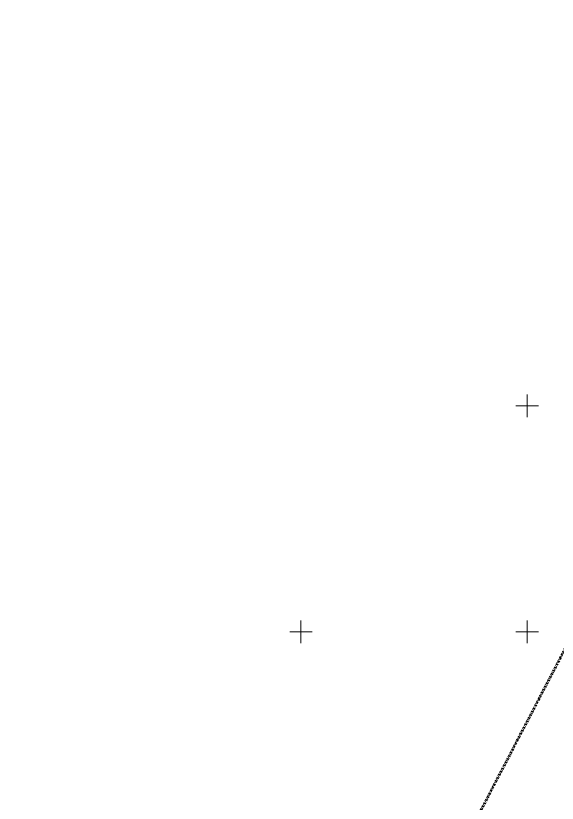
# Model space of a CAD drawing. Extents: x 7449598 to 7450455, y 5563374 to 5564952.
# Drawn here: x 7450036.9 to 7450156.7, y 5564562.1 to 5564736.3 of the extents above; entities that cross this region are included whole.
import ezdxf

# ---------------------------------------------------------------- set-up
doc = ezdxf.new("R2010")
doc.units = 0
doc.header["$MEASUREMENT"] = 0
doc.linetypes.add('DGN Style 4', pattern=[0.686427, 0.343214, -0.171607, 0, -0.171607])
doc.layers.add('Warstwa 60', color=7, linetype='Continuous', lineweight=0)
doc.layers.add('Warstwa 8', color=7, linetype='Continuous', lineweight=0)

msp = doc.modelspace()

# ---------------------------------------------------------------- linework, layer by layer
at = {"layer": 'Warstwa 60', "color": 7, "linetype": 'Continuous', "lineweight": 13}
for p, q in [((7450150, 5564647.5), (7450150, 5564652.5)), ((7450147.5, 5564650), (7450152.5, 5564650)), ((7450100, 5564597.5), (7450100, 5564602.5)), ((7450150, 5564597.5), (7450150, 5564602.5)), ((7450097.5, 5564600), (7450102.5, 5564600)), ((7450147.5, 5564600), (7450152.5, 5564600))]:
    msp.add_line(p, q, dxfattribs=at)
at = {"layer": 'Warstwa 8', "color": 7, "linetype": 'DGN Style 4', "lineweight": 53, "flags": 128}
msp.add_lwpolyline([(7450242.25, 5564757.19), (7450281.76, 5564736.22), (7450381.95, 5564923.76), (7450454.95, 5564884.92), (7450405.4, 5564791.85), (7450392.83, 5564798.55), (7450342.94, 5564703.75), (7450227.05, 5564484.37), (7450154.83, 5564348.79), (7449690.29, 5563497.19), (7449618.91, 5563522.75), (7449629.01, 5563547.14), (7449943.26, 5564118.2), (7449916.28, 5564132.94), (7449953.15, 5564197.69), (7449979.3, 5564183.67), (7450084.83, 5564375.48), (7450052.49, 5564392.85)], close=True, dxfattribs=at)

doc.saveas('drawing.dxf')
